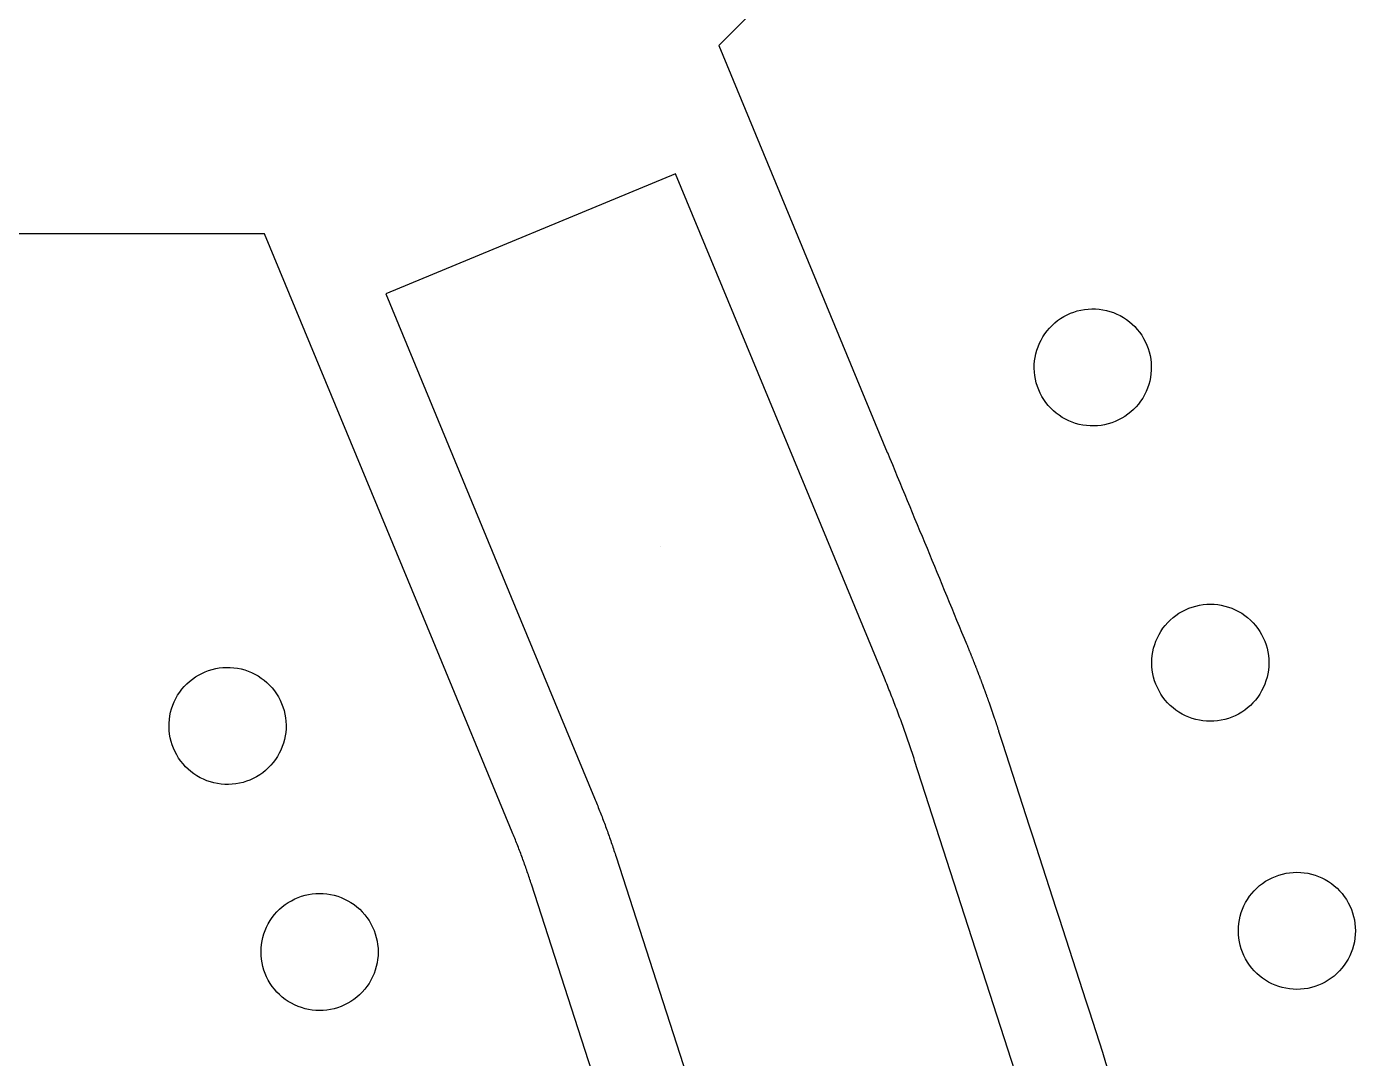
# Model space of a CAD drawing. Extents: x -13500 to 13500, y -13500 to 13500.
# Drawn here: x -3845 to -1007, y 4923 to 7126 of the extents above; entities that cross this region are included whole.
import ezdxf

# ---------------------------------------------------------------- set-up
doc = ezdxf.new("R2010")
doc.units = 13
doc.header["$MEASUREMENT"] = 0
doc.layers.add('L0D0', color=1, linetype='Continuous')
doc.layers.add('L7D0', color=3, linetype='Continuous')

msp = doc.modelspace()

# ---------------------------------------------------------------- linework, layer by layer
at = {"layer": 'L0D0'}
msp.add_lwpolyline([(-1704.341, 7747.336), (-2366.515, 7085.162), (-2006.615, 6216.289), (-2006.615, 6216.289, -0.41421419), (-2006.321, 6216.167, -0.00025428), (-1837.342, 5807.628), (-1835.623, 5803.466, -0.0002589), (-1834.909, 5801.73, -0.00018504), (-1833.911, 5799.301, -0.00021669), (-1833.012, 5797.106, -0.00024126), (-1832.206, 5795.134, -0.00025391), (-1831.425, 5793.217, -0.00021593), (-1830.509, 5790.963, -0.0002068), (-1829.605, 5788.734, -0.00023711), (-1828.819, 5786.789, -0.00023709), (-1828.025, 5784.821, -0.00021134), (-1827.137, 5782.612, -0.00021137), (-1826.25, 5780.402, -0.00023714), (-1825.462, 5778.432, -0.0002371), (-1824.643, 5776.379, -0.00022869), (-1823.795, 5774.249, -0.00019398), (-1822.983, 5772.204, -0.00018536), (-1822.135, 5770.063, -0.00021689), (-1821.289, 5767.922, -0.00022697), (-1820.482, 5765.875, -0.00026767), (-1819.668, 5763.804, -0.00026151), (-1818.837, 5761.683, -0.00021277), (-1818.027, 5759.609, -0.0002082), (-1817.2, 5757.488, -0.00019426), (-1816.357, 5755.319, -0.00020787), (-1815.57, 5753.291, -0.00023474), (-1814.761, 5751.201, -0.00023248), (-1813.947, 5749.09, -0.00022188), (-1813.176, 5747.085, -0.00020241), (-1812.332, 5744.887, -0.00022011), (-1811.487, 5742.679, -0.00024342), (-1810.724, 5740.681, -0.00025066), (-1809.958, 5738.669, -0.00022964), (-1809.124, 5736.471, -0.00020537), (-1808.292, 5734.273, -0.00022425), (-1807.532, 5732.26, -0.00021778), (-1806.757, 5730.201, -0.00020812), (-1805.947, 5728.045, -0.00021421), (-1805.157, 5725.936, -0.00021429), (-1804.369, 5723.827, -0.00024065), (-1803.574, 5721.694, -0.00024603), (-1802.799, 5719.607, -0.00022836), (-1802.026, 5717.519, -0.00022342), (-1801.237, 5715.384, -0.00019886), (-1800.481, 5713.331, -0.00018791), (-1799.682, 5711.158, -0.00023429), (-1798.828, 5708.828, -0.00028747), (-1798.134, 5706.929, -0.00023898), (-1797.462, 5705.085, -0.00018465), (-1796.595, 5702.697, -0.00016635), (-1795.745, 5700.353, -0.0002064), (-1795.062, 5698.463, -0.00026791), (-1794.368, 5696.537, -0.00022342), (-1793.537, 5694.226, -0.00023216), (-1792.732, 5691.981, -0.00026143), (-1792.02, 5689.987, -0.00023153), (-1791.288, 5687.933, -0.00021737), (-1790.511, 5685.744, -0.00018601), (-1789.736, 5683.555, -0.00019805), (-1789.009, 5681.499, -0.00022384), (-1788.276, 5679.42, -0.00021463), (-1787.514, 5677.251, -0.00024123), (-1786.762, 5675.104, -0.00024634), (-1786.027, 5673.001, -0.00022791), (-1785.308, 5670.937, -0.00021498), (-1784.548, 5668.748, -0.00020676), (-1783.775, 5666.516, -0.00022808), (-1783.076, 5664.492, -0.000228), (-1782.372, 5662.447, -0.00021078), (-1781.612, 5660.234, -0.00021087), (-1780.876, 5658.084, -0.00021477), (-1780.155, 5655.973, -0.00024147), (-1779.422, 5653.82, -0.00024646), (-1778.706, 5651.71, -0.00022768), (-1778.006, 5649.64, -0.00021473), (-1777.265, 5647.444, -0.00020673), (-1776.533, 5645.269, -0.00021482), (-1775.831, 5643.175, -0.00024159), (-1775.103, 5640.997, -0.00025149), (-1774.405, 5638.904, -0.00022254), (-1773.729, 5636.871, -0.00020194), (-1772.987, 5634.63, -0.0002019), (-1772.224, 5632.322, -0.00023695), (-1771.576, 5630.354, -0.000237), (-1770.93, 5628.386, -0.00020197), (-1770.173, 5626.075, -0.00020192), (-1769.329, 5623.492, -0.00030735), (-1768.777, 5621.794, -0.00016652), (-1768.767, 5621.763, -0.0000012), (-1767.389, 5617.51, -0.00046275), (-1540.24, 4914.194, 0.00052127), (-1338.519, 4289.86, 0.00000193)], format="xyb", dxfattribs=at)
for points in [[(-1519.32, 4231.456), (-1948.19, 5559.106), (-1949.533, 5563.252), (-1950.884, 5567.395), (-1952.243, 5571.536), (-1953.61, 5575.673), (-1954.984, 5579.809), (-1956.366, 5583.942), (-1957.756, 5588.072), (-1959.154, 5592.2), (-1960.559, 5596.325), (-1961.972, 5600.447), (-1963.392, 5604.567), (-1964.82, 5608.684), (-1966.256, 5612.798), (-1967.7, 5616.91), (-1969.151, 5621.019), (-1970.61, 5625.126), (-1972.077, 5629.229), (-1973.551, 5633.33), (-1975.033, 5637.428), (-1976.522, 5641.523), (-1978.019, 5645.616), (-1979.524, 5649.706), (-1981.037, 5653.793), (-1982.557, 5657.877), (-1984.084, 5661.958), (-1985.62, 5666.036), (-1987.163, 5670.112), (-1988.713, 5674.185), (-1990.271, 5678.254), (-1991.837, 5682.321), (-1993.41, 5686.385), (-1994.991, 5690.446), (-1996.58, 5694.504), (-1998.176, 5698.559), (-1999.779, 5702.611), (-2001.39, 5706.66), (-2003.009, 5710.706), (-2004.635, 5714.749), (-2006.269, 5718.789), (-2007.91, 5722.826), (-2009.559, 5726.86), (-2011.216, 5730.89), (-2012.879, 5734.918), (-2182.152, 6143.579), (-2182.153, 6143.579), (-2458.833, 6811.544), (-3077.832, 6555.146), (-2801.152, 5887.181), (-2631.879, 5478.52), (-2630.5, 5475.182), (-2629.129, 5471.841), (-2627.765, 5468.498), (-2626.409, 5465.151), (-2625.059, 5461.801), (-2623.717, 5458.448), (-2622.383, 5455.093), (-2621.055, 5451.734), (-2619.735, 5448.373), (-2618.422, 5445.009), (-2617.116, 5441.642), (-2615.818, 5438.272), (-2614.527, 5434.9), (-2613.243, 5431.524), (-2611.967, 5428.146), (-2610.698, 5424.765), (-2609.436, 5421.381), (-2608.182, 5417.995), (-2606.935, 5414.606), (-2605.695, 5411.214), (-2604.463, 5407.819), (-2603.238, 5404.422), (-2602.02, 5401.022), (-2600.81, 5397.62), (-2599.607, 5394.215), (-2598.412, 5390.807), (-2597.224, 5387.397), (-2596.043, 5383.984), (-2594.87, 5380.569), (-2593.704, 5377.151), (-2592.546, 5373.73), (-2591.395, 5370.307), (-2590.251, 5366.882), (-2589.115, 5363.454), (-2587.986, 5360.024), (-2586.865, 5356.591), (-2585.751, 5353.156), (-2156.881, 4025.505)], [(-2337.682, 3967.101), (-2766.552, 5294.752), (-2767.626, 5298.063), (-2768.708, 5301.372), (-2769.798, 5304.679), (-2770.895, 5307.983), (-2772, 5311.284), (-2773.114, 5314.583), (-2774.234, 5317.879), (-2775.363, 5321.172), (-2776.499, 5324.463), (-2777.644, 5327.751), (-2778.796, 5331.037), (-2779.955, 5334.319), (-2781.123, 5337.599), (-2782.298, 5340.876), (-2783.481, 5344.151), (-2784.671, 5347.422), (-2785.87, 5350.691), (-2787.076, 5353.957), (-2788.29, 5357.22), (-2789.511, 5360.48), (-2790.74, 5363.737), (-2791.977, 5366.992), (-2793.222, 5370.243), (-2794.474, 5373.492), (-2795.734, 5376.737), (-2797.001, 5379.98), (-2798.276, 5383.219), (-2799.559, 5386.456), (-2800.849, 5389.689), (-2802.147, 5392.92), (-2803.453, 5396.147), (-2804.766, 5399.371), (-2806.087, 5402.592), (-2807.416, 5405.81), (-2976.689, 5814.471), (-3336.588, 6683.345), (-4273.044, 6683.345)]]:
    msp.add_lwpolyline(points, dxfattribs=at)
msp.add_lwpolyline([(-2491.77, 6015.331), (-2491.77, 6015.331)], close=True, dxfattribs=at)
at = {"layer": 'L7D0'}
for points in [[(-1565.809, 6273.079), (-1573.661, 6273.202), (-1581.489, 6273.818), (-1589.264, 6274.925), (-1596.953, 6276.517), (-1604.528, 6278.589), (-1611.957, 6281.133), (-1619.212, 6284.138), (-1626.264, 6287.593), (-1633.085, 6291.483), (-1639.648, 6295.795), (-1645.928, 6300.51), (-1651.899, 6305.61), (-1657.538, 6311.074), (-1662.823, 6316.882), (-1667.733, 6323.011), (-1672.248, 6329.436), (-1676.351, 6336.131), (-1680.026, 6343.071), (-1683.257, 6350.228), (-1686.033, 6357.574), (-1688.342, 6365.079), (-1690.175, 6372.715), (-1691.525, 6380.451), (-1692.387, 6388.256), (-1692.757, 6396.1), (-1692.634, 6403.952), (-1692.018, 6411.78), (-1690.911, 6419.555), (-1689.319, 6427.244), (-1687.247, 6434.818), (-1684.703, 6442.248), (-1681.698, 6449.503), (-1678.243, 6456.555), (-1674.352, 6463.376), (-1670.041, 6469.939), (-1665.326, 6476.219), (-1660.226, 6482.19), (-1654.762, 6487.829), (-1648.953, 6493.114), (-1642.825, 6498.024), (-1636.4, 6502.539), (-1629.705, 6506.642), (-1622.765, 6510.317), (-1615.608, 6513.548), (-1608.262, 6516.324), (-1600.757, 6518.633), (-1593.121, 6520.466), (-1585.385, 6521.816), (-1577.58, 6522.678), (-1569.736, 6523.048), (-1561.884, 6522.925), (-1554.056, 6522.309), (-1546.281, 6521.202), (-1538.592, 6519.61), (-1531.017, 6517.538), (-1523.588, 6514.994), (-1516.333, 6511.989), (-1509.281, 6508.534), (-1502.46, 6504.643), (-1495.897, 6500.332), (-1489.617, 6495.617), (-1483.646, 6490.517), (-1478.007, 6485.053), (-1472.722, 6479.244), (-1467.812, 6473.116), (-1463.297, 6466.691), (-1459.194, 6459.996), (-1455.519, 6453.056), (-1452.288, 6445.899), (-1449.512, 6438.553), (-1447.203, 6431.048), (-1445.37, 6423.412), (-1444.02, 6415.676), (-1443.158, 6407.871), (-1442.788, 6400.027), (-1442.911, 6392.175), (-1443.527, 6384.347), (-1444.634, 6376.572), (-1446.226, 6368.883), (-1448.298, 6361.308), (-1450.842, 6353.879), (-1453.847, 6346.624), (-1457.302, 6339.572), (-1461.192, 6332.751), (-1465.504, 6326.188), (-1470.219, 6319.908), (-1475.319, 6313.937), (-1480.783, 6308.298), (-1486.591, 6303.013), (-1492.72, 6298.103), (-1499.145, 6293.588), (-1505.84, 6289.484), (-1512.78, 6285.81), (-1519.937, 6282.578), (-1527.283, 6279.803), (-1534.788, 6277.494), (-1542.424, 6275.661), (-1550.16, 6274.31), (-1557.965, 6273.449)], [(-1316.732, 5642.561), (-1324.581, 5642.81), (-1332.398, 5643.551), (-1340.154, 5644.782), (-1347.817, 5646.497), (-1355.357, 5648.69), (-1362.745, 5651.352), (-1369.951, 5654.473), (-1376.947, 5658.04), (-1383.704, 5662.04), (-1390.198, 5666.455), (-1396.401, 5671.27), (-1402.29, 5676.465), (-1407.841, 5682.019), (-1413.033, 5687.911), (-1417.844, 5694.118), (-1422.256, 5700.614), (-1426.251, 5707.374), (-1429.814, 5714.372), (-1432.931, 5721.58), (-1435.588, 5728.969), (-1437.777, 5736.51), (-1439.488, 5744.175), (-1440.714, 5751.931), (-1441.451, 5759.749), (-1441.695, 5767.598), (-1441.446, 5775.447), (-1440.705, 5783.264), (-1439.474, 5791.02), (-1437.759, 5798.683), (-1435.565, 5806.223), (-1432.903, 5813.611), (-1429.782, 5820.817), (-1426.215, 5827.813), (-1422.216, 5834.57), (-1417.8, 5841.064), (-1412.985, 5847.267), (-1407.791, 5853.156), (-1402.236, 5858.707), (-1396.344, 5863.899), (-1390.138, 5868.71), (-1383.642, 5873.122), (-1376.882, 5877.117), (-1369.884, 5880.68), (-1362.676, 5883.797), (-1355.287, 5886.454), (-1347.745, 5888.643), (-1340.081, 5890.354), (-1332.325, 5891.58), (-1324.507, 5892.316), (-1316.658, 5892.561), (-1308.809, 5892.312), (-1300.991, 5891.57), (-1293.236, 5890.34), (-1285.573, 5888.624), (-1278.032, 5886.431), (-1270.645, 5883.769), (-1263.439, 5880.648), (-1256.443, 5877.081), (-1249.685, 5873.082), (-1243.192, 5868.666), (-1236.988, 5863.851), (-1231.099, 5858.656), (-1225.548, 5853.102), (-1220.357, 5847.21), (-1215.546, 5841.004), (-1211.134, 5834.508), (-1207.139, 5827.748), (-1203.576, 5820.75), (-1200.459, 5813.542), (-1197.801, 5806.153), (-1195.613, 5798.611), (-1193.902, 5790.947), (-1192.676, 5783.191), (-1191.939, 5775.373), (-1191.695, 5767.524), (-1191.944, 5759.675), (-1192.685, 5751.857), (-1193.916, 5744.102), (-1195.631, 5736.439), (-1197.824, 5728.898), (-1200.486, 5721.511), (-1203.607, 5714.305), (-1207.174, 5707.309), (-1211.174, 5700.551), (-1215.59, 5694.058), (-1220.404, 5687.854), (-1225.599, 5681.965), (-1231.153, 5676.414), (-1237.045, 5671.223), (-1243.252, 5666.412), (-1249.748, 5662), (-1256.508, 5658.005), (-1263.506, 5654.442), (-1270.714, 5651.325), (-1278.103, 5648.667), (-1285.645, 5646.479), (-1293.309, 5644.768), (-1301.065, 5643.542), (-1308.883, 5642.805)], [(-3413.568, 5507.712), (-3421.42, 5507.835), (-3429.248, 5508.451), (-3437.023, 5509.558), (-3444.712, 5511.15), (-3452.287, 5513.222), (-3459.716, 5515.766), (-3466.971, 5518.771), (-3474.023, 5522.226), (-3480.844, 5526.117), (-3487.407, 5530.428), (-3493.687, 5535.143), (-3499.658, 5540.243), (-3505.297, 5545.707), (-3510.582, 5551.516), (-3515.492, 5557.644), (-3520.007, 5564.069), (-3524.11, 5570.764), (-3527.785, 5577.704), (-3531.016, 5584.861), (-3533.792, 5592.207), (-3536.101, 5599.712), (-3537.934, 5607.348), (-3539.284, 5615.084), (-3540.146, 5622.889), (-3540.516, 5630.733), (-3540.393, 5638.585), (-3539.777, 5646.413), (-3538.67, 5654.188), (-3537.078, 5661.877), (-3535.006, 5669.452), (-3532.462, 5676.881), (-3529.457, 5684.136), (-3526.002, 5691.188), (-3522.112, 5698.009), (-3517.8, 5704.572), (-3513.085, 5710.852), (-3507.985, 5716.823), (-3502.521, 5722.462), (-3496.713, 5727.747), (-3490.584, 5732.657), (-3484.159, 5737.172), (-3477.464, 5741.276), (-3470.524, 5744.95), (-3463.367, 5748.182), (-3456.021, 5750.957), (-3448.516, 5753.266), (-3440.88, 5755.099), (-3433.144, 5756.45), (-3425.339, 5757.311), (-3417.495, 5757.681), (-3409.643, 5757.558), (-3401.815, 5756.942), (-3394.04, 5755.835), (-3386.351, 5754.243), (-3378.776, 5752.171), (-3371.347, 5749.627), (-3364.092, 5746.622), (-3357.04, 5743.167), (-3350.219, 5739.277), (-3343.656, 5734.965), (-3337.376, 5730.25), (-3331.405, 5725.15), (-3325.766, 5719.686), (-3320.481, 5713.878), (-3315.571, 5707.749), (-3311.056, 5701.324), (-3306.953, 5694.629), (-3303.278, 5687.689), (-3300.047, 5680.532), (-3297.271, 5673.186), (-3294.962, 5665.681), (-3293.129, 5658.045), (-3291.779, 5650.309), (-3290.917, 5642.504), (-3290.547, 5634.66), (-3290.67, 5626.808), (-3291.286, 5618.98), (-3292.393, 5611.205), (-3293.985, 5603.516), (-3296.057, 5595.942), (-3298.601, 5588.512), (-3301.606, 5581.257), (-3305.061, 5574.205), (-3308.952, 5567.384), (-3313.263, 5560.821), (-3317.978, 5554.541), (-3323.078, 5548.57), (-3328.542, 5542.931), (-3334.351, 5537.646), (-3340.479, 5532.736), (-3346.904, 5528.221), (-3353.599, 5524.118), (-3360.539, 5520.443), (-3367.696, 5517.212), (-3375.042, 5514.436), (-3382.547, 5512.127), (-3390.183, 5510.294), (-3397.919, 5508.944), (-3405.724, 5508.082)], [(-1132.038, 5070.266), (-1139.887, 5070.526), (-1147.703, 5071.278), (-1155.457, 5072.52), (-1163.118, 5074.246), (-1170.655, 5076.45), (-1178.039, 5079.123), (-1185.24, 5082.254), (-1192.231, 5085.831), (-1198.983, 5089.84), (-1205.47, 5094.265), (-1211.667, 5099.088), (-1217.548, 5104.291), (-1223.092, 5109.853), (-1228.275, 5115.753), (-1233.077, 5121.966), (-1237.48, 5128.468), (-1241.466, 5135.234), (-1245.019, 5142.237), (-1248.125, 5149.449), (-1250.772, 5156.842), (-1252.95, 5164.387), (-1254.65, 5172.053), (-1255.865, 5179.811), (-1256.591, 5187.63), (-1256.824, 5195.48), (-1256.564, 5203.328), (-1255.812, 5211.145), (-1254.57, 5218.898), (-1252.844, 5226.559), (-1250.64, 5234.096), (-1247.968, 5241.48), (-1244.837, 5248.682), (-1241.259, 5255.672), (-1237.251, 5262.425), (-1232.826, 5268.912), (-1228.002, 5275.108), (-1222.799, 5280.99), (-1217.237, 5286.533), (-1211.337, 5291.716), (-1205.124, 5296.518), (-1198.622, 5300.921), (-1191.856, 5304.907), (-1184.853, 5308.46), (-1177.641, 5311.566), (-1170.248, 5314.214), (-1162.703, 5316.392), (-1155.037, 5318.092), (-1147.279, 5319.307), (-1139.46, 5320.032), (-1131.611, 5320.266), (-1123.762, 5320.006), (-1115.946, 5319.253), (-1108.192, 5318.011), (-1100.531, 5316.285), (-1092.994, 5314.082), (-1085.61, 5311.409), (-1078.409, 5308.278), (-1071.418, 5304.701), (-1064.666, 5300.692), (-1058.178, 5296.267), (-1051.982, 5291.444), (-1046.1, 5286.24), (-1040.557, 5280.678), (-1035.374, 5274.779), (-1030.572, 5268.566), (-1026.169, 5262.064), (-1022.183, 5255.298), (-1018.63, 5248.295), (-1015.524, 5241.083), (-1012.876, 5233.69), (-1010.698, 5226.145), (-1008.999, 5218.478), (-1007.783, 5210.72), (-1007.058, 5202.901), (-1006.825, 5195.052), (-1007.085, 5187.204), (-1007.837, 5179.387), (-1009.079, 5171.633), (-1010.805, 5163.973), (-1013.009, 5156.435), (-1015.681, 5149.052), (-1018.812, 5141.85), (-1022.389, 5134.859), (-1026.398, 5128.107), (-1030.823, 5121.62), (-1035.647, 5115.423), (-1040.85, 5109.542), (-1046.412, 5103.999), (-1052.311, 5098.816), (-1058.524, 5094.013), (-1065.027, 5089.61), (-1071.793, 5085.625), (-1078.795, 5082.072), (-1086.008, 5078.965), (-1093.401, 5076.318), (-1100.945, 5074.14), (-1108.612, 5072.44), (-1116.37, 5071.225), (-1124.189, 5070.499)], [(-3219.028, 5025.091), (-3226.877, 5025.34), (-3234.695, 5026.082), (-3242.45, 5027.312), (-3250.113, 5029.028), (-3257.654, 5031.221), (-3265.041, 5033.883), (-3272.247, 5037.004), (-3279.243, 5040.571), (-3286.001, 5044.57), (-3292.494, 5048.986), (-3298.698, 5053.801), (-3304.587, 5058.996), (-3310.138, 5064.55), (-3315.329, 5070.442), (-3320.14, 5076.648), (-3324.552, 5083.144), (-3328.547, 5089.904), (-3332.11, 5096.902), (-3335.227, 5104.11), (-3337.885, 5111.499), (-3340.073, 5119.041), (-3341.784, 5126.705), (-3343.01, 5134.461), (-3343.747, 5142.279), (-3343.991, 5150.128), (-3343.742, 5157.977), (-3343.001, 5165.795), (-3341.77, 5173.55), (-3340.055, 5181.213), (-3337.862, 5188.754), (-3335.2, 5196.141), (-3332.079, 5203.347), (-3328.512, 5210.343), (-3324.512, 5217.101), (-3320.096, 5223.594), (-3315.282, 5229.798), (-3310.087, 5235.687), (-3304.533, 5241.238), (-3298.641, 5246.429), (-3292.434, 5251.24), (-3285.938, 5255.652), (-3279.178, 5259.647), (-3272.18, 5263.21), (-3264.972, 5266.327), (-3257.583, 5268.985), (-3250.041, 5271.173), (-3242.377, 5272.884), (-3234.621, 5274.11), (-3226.803, 5274.847), (-3218.954, 5275.091), (-3211.105, 5274.842), (-3203.288, 5274.101), (-3195.532, 5272.87), (-3187.869, 5271.155), (-3180.329, 5268.962), (-3172.941, 5266.3), (-3165.735, 5263.179), (-3158.739, 5259.612), (-3151.982, 5255.612), (-3145.488, 5251.197), (-3139.285, 5246.382), (-3133.396, 5241.187), (-3127.845, 5235.633), (-3122.653, 5229.741), (-3117.842, 5223.534), (-3113.43, 5217.038), (-3109.435, 5210.278), (-3105.872, 5203.28), (-3102.755, 5196.072), (-3100.098, 5188.683), (-3097.909, 5181.142), (-3096.198, 5173.477), (-3094.972, 5165.721), (-3094.235, 5157.903), (-3093.991, 5150.054), (-3094.24, 5142.205), (-3094.981, 5134.388), (-3096.212, 5126.632), (-3097.927, 5118.969), (-3100.121, 5111.429), (-3102.783, 5104.041), (-3105.904, 5096.835), (-3109.471, 5089.839), (-3113.47, 5083.082), (-3117.886, 5076.588), (-3122.701, 5070.385), (-3127.895, 5064.496), (-3133.45, 5058.945), (-3139.342, 5053.753), (-3145.548, 5048.942), (-3152.044, 5044.53), (-3158.804, 5040.535), (-3165.802, 5036.972), (-3173.01, 5033.855), (-3180.399, 5031.198), (-3187.941, 5029.009), (-3195.605, 5027.298), (-3203.361, 5026.072), (-3211.179, 5025.336)]]:
    msp.add_lwpolyline(points, close=True, dxfattribs=at)

doc.saveas('drawing.dxf')
